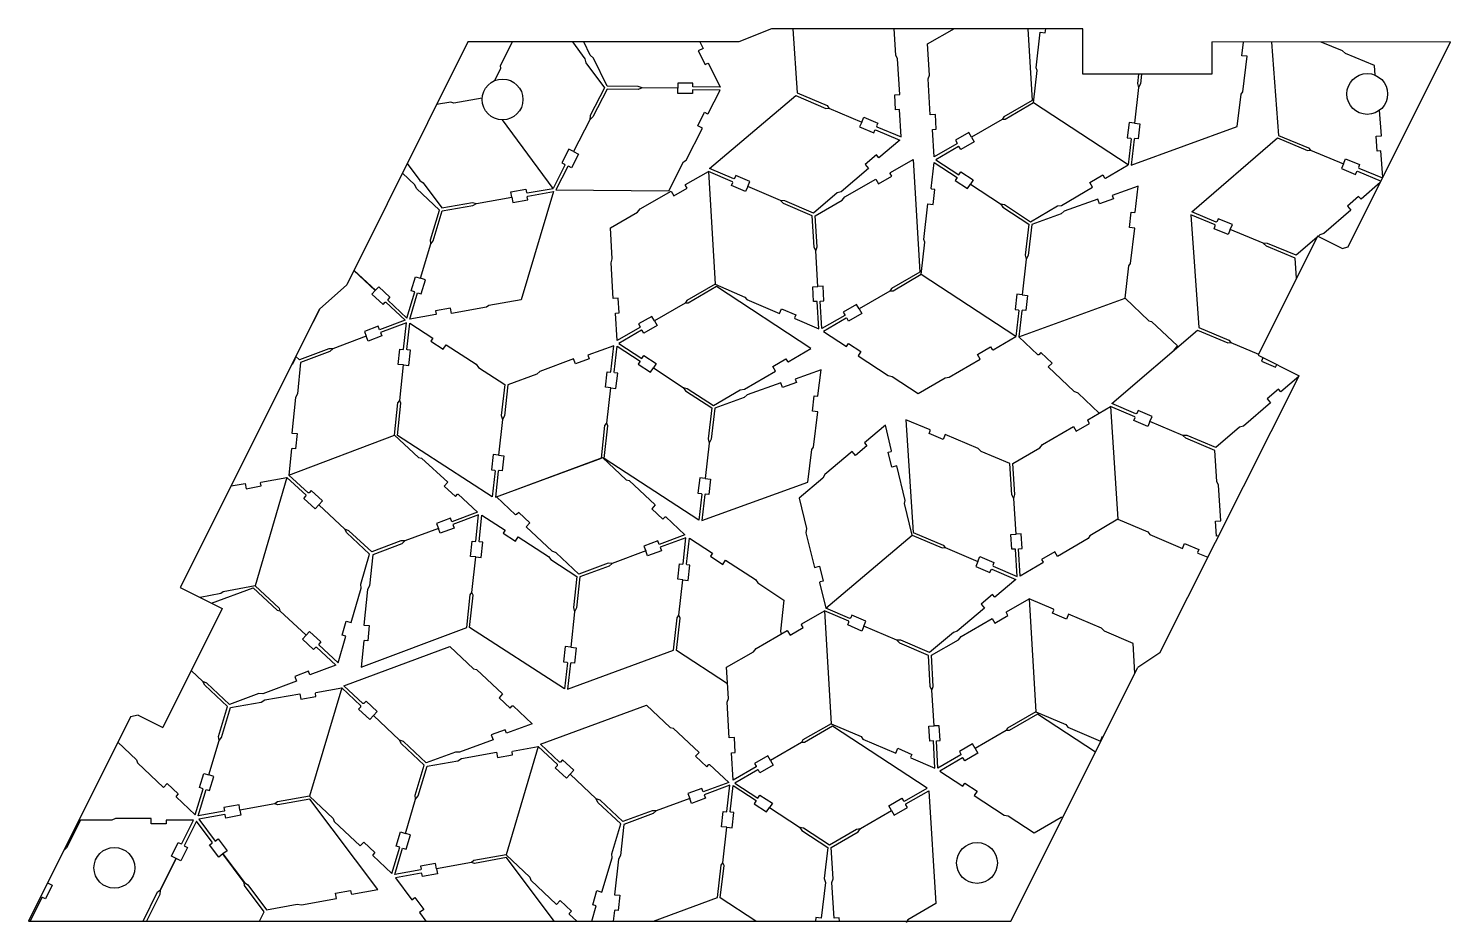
# Model space of a CAD drawing. Extents: x 0 to 87.2, y -0.1 to 54.7.
import ezdxf

# ---------------------------------------------------------------- set-up
doc = ezdxf.new("R2010")
doc.units = 0
doc.header["$MEASUREMENT"] = 0
doc.layers.get('0').update_dxf_attribs({"linetype": 'CONTINUOUS'})
for name, color, linetype in [('20', 7, 'CONTINUOUS'), ('22', 253, 'CONTINUOUS'), ('46', 140, 'CONTINUOUS')]:
    doc.layers.add(name, color=color, linetype=linetype)

msp = doc.modelspace()

# ---------------------------------------------------------------- linework, layer by layer
at = {"linetype": 'Continuous'}
msp.add_line((0.025, 0.025), (7.315, 0.025), dxfattribs=at)
msp.add_lwpolyline([(0.016, 0.023), (7.315, 0.025)], dxfattribs=at)
at = {"layer": '20'}
for p, q in [((45.575, 54.7), (43.575, 53.9)), ((64.658, 54.7), (45.575, 54.7)), ((64.658, 51.925), (64.658, 54.7)), ((26.95, 53.9), (19.525, 39.025)), ((43.575, 53.9), (26.95, 53.9)), ((87.2, 53.9), (72.567, 53.898)), ((72.567, 53.9), (72.567, 53.7)), ((72.567, 53.7), (72.567, 51.925)), ((80.925, 41.35), (87.2, 53.9)), ((72.567, 51.925), (64.658, 51.925)), ((79.05, 42), (75.4, 34.7)), ((80.55, 41.25), (79.05, 42)), ((80.55, 41.25), (80.925, 41.35)), ((19.525, 39.025), (17.85, 37.525)), ((17.85, 37.525), (9.325, 20.475)), ((75.4, 34.7), (77.925, 33.45)), ((69.375, 16.475), (77.925, 33.45)), ((9.325, 20.475), (11.9, 19.175)), ((11.9, 19.175), (8.25, 11.9)), ((69.375, 16.475), (68.025, 15.575)), ((60.25, 0.025), (68.025, 15.575)), ((6.275, 12.55), (0.025, 0.025)), ((6.75, 12.65), (6.275, 12.55)), ((6.75, 12.65), (8.25, 11.9)), ((0.025, 0.025), (60.25, 0.025))]:
    msp.add_line(p, q, dxfattribs=at)
for points in [[(46.882, 54.7), (47.134, 50.777), (48.976, 50), (49.09, 49.851), (51.101, 48.996), (51.226, 49.295), (52.09, 48.93), (52.015, 48.752), (52.03, 48.71), (53.516, 48.082), (53.408, 49.761), (53.181, 49.747), (53.123, 50.655), (53.441, 50.675), (53.3, 52.865), (53.194, 53.089), (53.09, 54.7)], [(61.288, 54.7), (61.544, 50.316), (59.811, 49.319), (59.717, 49.158), (57.826, 48.062), (57.665, 48.344), (56.852, 47.876), (56.948, 47.709), (56.939, 47.665), (55.54, 46.86), (55.442, 48.54), (55.669, 48.553), (55.616, 49.461), (55.297, 49.443), (55.169, 51.634), (55.247, 51.868), (55.136, 53.777), (56.794, 54.729)], [(68.072, 51.925), (68.005, 51.356), (68.072, 51.107), (67.819, 48.929), (67.49, 48.966), (67.383, 48.036), (67.574, 48.014), (67.614, 47.974), (67.427, 46.376), (61.631, 50.167), (61.861, 52.153), (61.788, 52.324), (62.034, 54.496), (62.355, 54.457), (62.384, 54.7)], [(28.59, 51.527), (28.972, 52.277), (28.963, 52.463), (29.691, 53.9)], [(33.366, 53.9), (34.126, 52.871), (34.188, 52.631), (35.323, 51.093), (34.454, 49.39), (34.429, 49.133), (33.434, 47.18), (33.138, 47.329), (32.714, 46.495), (32.885, 46.407), (32.909, 46.356), (32.176, 44.923), (29.073, 49.128)], [(41.173, 53.9), (41.372, 53.497), (41.081, 53.356), (41.494, 52.513), (41.667, 52.598), (41.71, 52.586), (42.421, 51.137), (40.738, 51.151), (40.74, 51.378), (39.83, 51.385), (39.828, 51.066), (37.633, 51.083), (37.404, 51.177), (35.492, 51.191), (34.651, 52.909), (34.46, 53.083), (34.06, 53.9)], [(68.262, 51.925), (68.194, 51.335), (68.072, 51.107), (67.819, 48.929), (68.149, 48.89), (68.039, 47.96), (67.848, 47.982), (67.8, 47.953), (67.616, 46.354), (74.127, 48.716), (74.357, 50.702), (74.468, 50.852), (74.726, 53.023), (74.404, 53.059), (74.502, 53.898)], [(76.214, 53.898), (76.65, 48.177), (78.501, 47.421), (78.616, 47.274), (80.637, 46.442), (80.758, 46.743), (81.627, 46.388), (81.554, 46.209), (81.569, 46.167), (83.034, 45.569)], [(82.582, 51.865), (82.536, 52.466), (80.766, 53.188), (80.579, 53.366), (79.275, 53.899)], [(27.835, 50.456), (26.094, 50.153), (25.919, 50.217), (25.036, 50.066)], [(83.058, 45.617), (82.935, 47.235), (82.708, 47.218), (82.639, 48.125), (82.958, 48.149), (82.839, 49.712)], [(23.233, 46.453), (24.007, 45.404), (24.217, 45.274), (25.353, 43.736), (27.236, 44.064), (27.489, 44.012), (29.649, 44.387), (29.594, 44.714), (30.516, 44.873), (30.549, 44.683), (30.591, 44.646), (32.176, 44.923), (29.073, 49.128)], [(79.012, 41.925), (77.745, 40.827), (75.979, 41.561), (75.721, 41.565), (73.696, 42.406), (73.822, 42.713), (72.957, 43.071), (72.883, 42.892), (72.834, 42.865), (71.348, 43.484), (76.584, 48.017), (78.43, 47.251), (78.616, 47.274), (80.637, 46.442), (80.511, 46.143), (81.378, 45.784), (81.452, 45.962), (81.492, 45.981), (82.94, 45.38)], [(19.963, 39.903), (21.271, 38.665), (21.492, 38.902), (22.175, 38.258), (22.043, 38.118), (22.042, 38.073), (23.217, 36.967), (23.7, 38.579), (23.483, 38.644), (23.744, 39.515), (24.05, 39.424), (24.681, 41.526), (24.659, 41.772), (25.209, 43.603), (23.816, 44.913), (23.706, 45.147), (22.941, 45.868)], [(82.892, 45.284), (81.71, 44.261), (81.562, 44.433), (80.874, 43.837), (81.083, 43.596), (79.424, 42.16), (79.19, 42.078), (79.081, 41.984)], [(77.76, 39.419), (77.673, 40.654), (75.906, 41.385), (75.721, 41.565), (73.696, 42.406), (73.568, 42.1), (72.704, 42.46), (72.778, 42.638), (72.762, 42.692), (71.275, 43.308), (71.761, 36.399), (73.607, 35.633), (73.722, 35.485), (75.434, 34.768)], [(19.966, 39.908), (21.291, 38.687), (21.07, 38.45), (21.759, 37.812), (21.89, 37.954), (21.934, 37.958), (23.118, 36.861), (21.543, 36.269), (21.463, 36.481), (20.612, 36.161), (20.724, 35.863), (18.67, 35.09), (18.422, 35.095), (16.633, 34.422), (16.404, 34.634)], [(65.659, 31.155), (64.371, 32.378), (64.131, 32.475), (62.54, 33.984), (62.768, 34.225), (62.088, 34.868), (61.955, 34.728), (61.9, 34.721), (60.733, 35.829), (67.243, 38.192), (68.694, 36.816), (68.875, 36.771), (70.465, 35.272), (70.241, 35.038), (70.264, 35.016)], [(77.896, 33.393), (76.798, 32.454), (76.651, 32.626), (75.96, 32.035), (76.167, 31.792), (74.5, 30.366), (74.265, 30.286), (72.813, 29.043), (71.052, 29.787), (70.793, 29.793), (68.774, 30.646), (68.901, 30.952), (68.039, 31.315), (67.964, 31.137), (67.915, 31.11), (66.432, 31.737), (71.694, 36.24), (73.536, 35.463), (73.722, 35.485), (75.434, 34.768)], [(75.7, 34.552), (75.611, 34.343), (76.475, 33.978), (76.542, 34.135)], [(72.978, 23.628), (72.85, 23.62), (72.792, 24.528), (73.11, 24.548), (72.969, 26.738), (72.863, 26.962), (72.74, 28.87), (70.978, 29.612), (70.793, 29.793), (68.774, 30.646), (68.643, 30.341), (67.782, 30.706), (67.857, 30.883), (67.842, 30.937), (66.358, 31.562), (66.803, 24.65), (68.645, 23.873), (68.758, 23.725), (70.769, 22.869), (70.894, 23.168), (71.759, 22.803), (71.684, 22.625), (71.698, 22.583), (72.319, 22.321)], [(12.435, 26.696), (13.295, 26.852), (13.355, 26.526), (14.276, 26.695), (14.242, 26.885), (14.268, 26.934), (15.852, 27.221), (13.914, 20.572), (11.947, 20.214), (11.804, 20.094), (10.543, 19.86)], [(42.878, 14.561), (39.739, 16.614), (39.969, 18.6), (39.896, 18.772), (40.141, 20.944), (40.463, 20.905), (40.571, 21.838), (40.38, 21.86), (40.35, 21.893), (40.536, 23.496), (41.944, 22.575), (41.82, 22.385), (42.581, 21.887), (42.756, 22.154), (44.593, 20.953), (44.735, 20.75), (46.335, 19.703), (46.113, 17.804), (46.163, 17.617)], [(11.248, 19.504), (13.796, 20.445), (15.255, 19.078), (15.436, 19.035), (17.035, 17.544), (16.812, 17.309), (17.497, 16.667), (17.629, 16.808), (17.674, 16.812), (18.851, 15.708), (17.272, 15.125), (17.194, 15.338), (16.34, 15.023), (16.451, 14.723), (14.392, 13.963), (14.145, 13.969), (12.351, 13.307), (10.958, 14.615), (10.717, 14.71), (9.998, 15.384)], [(67.848, 15.222), (67.742, 17.042), (65.984, 17.794), (65.801, 17.976), (63.786, 18.841), (63.654, 18.536), (62.795, 18.907), (62.871, 19.084), (62.856, 19.138), (61.376, 19.771), (61.78, 12.857), (63.618, 12.069), (63.73, 11.92), (65.736, 11.052), (65.863, 11.35), (65.904, 11.333)], [(5.494, 10.985), (6.65, 9.901), (6.705, 9.723), (8.295, 8.223), (8.516, 8.46), (9.201, 7.818), (9.069, 7.678), (9.068, 7.633), (10.245, 6.529), (10.725, 8.142), (10.508, 8.207), (10.767, 9.079), (11.073, 8.987), (11.7, 11.091), (11.677, 11.337), (12.223, 13.17), (10.827, 14.476), (10.717, 14.71), (9.998, 15.384)], [(65.427, 10.379), (61.867, 12.708), (60.14, 11.701), (59.953, 11.699), (58.062, 10.603), (58.226, 10.324), (57.415, 9.851), (57.318, 10.018), (57.276, 10.032), (55.882, 9.219), (57.29, 8.298), (57.414, 8.488), (58.176, 7.99), (58.001, 7.723), (59.838, 6.522), (60.08, 6.473), (61.68, 5.427), (63.331, 6.391), (63.441, 6.408)], [(34.549, 0.023), (34.829, 0.961), (34.611, 1.026), (34.871, 1.898), (35.177, 1.807), (35.803, 3.91), (35.781, 4.157), (36.327, 5.989), (34.931, 7.296), (34.821, 7.529), (33.221, 9.029), (32.994, 8.788), (32.312, 9.429), (32.444, 9.57), (32.448, 9.625), (31.273, 10.725), (29.296, 4.088), (30.754, 2.72), (30.809, 2.542), (32.399, 1.042), (32.62, 1.279), (33.304, 0.637), (33.173, 0.497), (33.171, 0.452), (33.629, 0.023)], [(38.344, 0.023), (42.258, 1.469), (42.477, 3.456), (42.587, 3.607), (42.833, 5.779), (42.511, 5.813), (42.613, 6.746), (42.805, 6.725), (42.841, 6.751), (43.018, 8.355), (41.44, 7.771), (41.518, 7.559), (40.665, 7.243), (40.555, 7.543), (38.496, 6.782), (38.312, 6.616), (36.519, 5.953), (36.311, 4.053), (36.19, 3.824), (35.95, 1.645), (36.28, 1.608), (36.176, 0.677), (35.984, 0.698), (35.937, 0.669), (35.866, 0.023)], [(44.612, 0.023), (42.43, 1.45), (42.66, 3.436), (42.587, 3.607), (42.833, 5.779), (43.154, 5.741), (43.263, 6.673), (43.071, 6.695), (43.041, 6.728), (43.227, 8.331), (44.635, 7.41), (44.511, 7.22), (45.272, 6.722), (45.447, 6.989), (47.284, 5.788), (47.426, 5.585), (49.026, 4.539), (48.804, 2.64), (48.871, 2.39), (48.618, 0.212), (48.289, 0.249), (48.263, 0.023)], [(49.739, 0.023), (49.726, 0.218), (49.408, 0.197), (49.267, 2.387), (49.344, 2.623), (49.221, 4.53), (50.873, 5.492), (51.033, 5.696), (52.927, 6.8), (53.095, 6.514), (53.903, 6.987), (53.806, 7.153), (53.814, 7.209), (55.205, 8.018), (55.65, 1.107), (53.923, 0.1), (53.83, -0.062)], [(14.179, 0.023), (14.469, 0.604), (13.27, 2.203), (13.247, 2.388), (11.94, 4.141), (11.682, 3.945), (11.119, 4.696), (11.273, 4.812), (11.282, 4.855), (10.314, 6.146), (9.562, 4.641), (9.764, 4.54), (9.358, 3.726), (9.072, 3.869), (8.091, 1.906), (8.07, 1.659), (7.252, 0.023)], [(32.248, 0.023), (29.326, 3.918), (27.359, 3.56), (27.183, 3.622), (25.031, 3.237), (25.091, 2.919), (24.167, 2.751), (24.133, 2.94), (24.098, 2.968), (22.51, 2.679), (23.52, 1.333), (23.702, 1.469), (24.247, 0.742), (23.992, 0.55), (24.388, 0.023)]]:
    msp.add_lwpolyline(points, dxfattribs=at)
for points in [[(40.735, 50.739), (39.825, 50.747), (39.828, 51.066), (37.633, 51.083), (37.402, 50.993), (35.491, 51.007), (34.623, 49.304), (34.429, 49.133), (33.434, 47.18), (33.729, 47.028), (33.302, 46.194), (33.131, 46.282), (33.076, 46.271), (32.346, 44.836), (39.272, 44.782), (40.18, 46.563), (40.336, 46.666), (41.334, 48.61), (41.045, 48.756), (41.471, 49.592), (41.643, 49.505), (41.686, 49.516), (42.419, 50.953), (40.736, 50.966)], [(52.002, 46.975), (51.308, 46.388), (51.514, 46.144), (49.838, 44.727), (49.603, 44.649), (48.143, 43.415), (46.386, 44.17), (46.128, 44.177), (44.113, 45.041), (44.243, 45.347), (43.382, 45.714), (43.306, 45.537), (43.257, 45.511), (41.778, 46.147), (47.067, 50.618), (48.904, 49.83), (49.09, 49.851), (51.101, 48.996), (50.972, 48.698), (51.834, 48.328), (51.91, 48.506), (51.951, 48.525), (53.434, 47.888), (52.149, 46.802)], [(57.178, 45.947), (57.94, 45.449), (57.765, 45.182), (59.602, 43.981), (59.844, 43.932), (61.444, 42.885), (63.095, 43.85), (63.351, 43.888), (65.245, 44.993), (65.079, 45.28), (65.888, 45.75), (65.985, 45.584), (66.037, 45.564), (67.427, 46.376), (61.631, 50.167), (59.904, 49.159), (59.717, 49.158), (57.826, 48.062), (57.99, 47.783), (57.179, 47.31), (57.082, 47.477), (57.04, 47.491), (55.646, 46.678), (57.054, 45.757)], [(48.785, 38.029), (48.732, 38.937), (48.414, 38.919), (48.286, 41.109), (48.364, 41.344), (48.253, 43.253), (49.91, 44.205), (50.071, 44.408), (51.972, 45.501), (52.138, 45.214), (52.949, 45.682), (52.853, 45.849), (52.861, 45.904), (54.257, 46.706), (54.661, 39.792), (52.928, 38.795), (52.834, 38.634), (50.942, 37.538), (50.782, 37.82), (49.968, 37.352), (50.065, 37.184), (50.056, 37.141), (48.657, 36.336), (48.559, 38.016)], [(56.829, 45.413), (57.59, 44.915), (57.765, 45.182), (59.602, 43.981), (59.744, 43.778), (61.344, 42.731), (61.122, 40.832), (61.189, 40.583), (60.936, 38.405), (60.606, 38.442), (60.5, 37.512), (60.691, 37.49), (60.731, 37.45), (60.544, 35.851), (54.748, 39.642), (54.978, 41.628), (54.905, 41.8), (55.15, 43.972), (55.472, 43.933), (55.58, 44.866), (55.389, 44.888), (55.359, 44.921), (55.545, 46.524), (56.953, 45.603)], [(36.232, 37.295), (36.179, 38.203), (35.86, 38.185), (35.732, 40.375), (35.81, 40.61), (35.699, 42.519), (37.357, 43.471), (37.518, 43.674), (39.418, 44.767), (39.584, 44.48), (40.395, 44.948), (40.299, 45.115), (40.307, 45.17), (41.703, 45.972), (42.107, 39.058), (40.374, 38.061), (40.28, 37.9), (38.389, 36.804), (38.228, 37.086), (37.415, 36.618), (37.511, 36.45), (37.502, 36.407), (36.103, 35.602), (36.005, 37.282)], [(48.148, 37.992), (48.095, 38.9), (48.414, 38.919), (48.286, 41.109), (48.18, 41.334), (48.069, 43.242), (46.311, 43.995), (46.128, 44.177), (44.113, 45.041), (43.981, 44.737), (43.122, 45.107), (43.198, 45.284), (43.183, 45.338), (41.703, 45.972), (42.107, 39.058), (43.945, 38.269), (44.057, 38.12), (46.063, 37.253), (46.19, 37.551), (47.052, 37.181), (46.976, 37.004), (46.99, 36.961), (48.473, 36.325), (48.375, 38.005)], [(24.094, 38.461), (24.356, 39.332), (24.05, 39.424), (24.681, 41.526), (24.835, 41.719), (25.385, 43.551), (27.269, 43.877), (27.489, 44.012), (29.649, 44.387), (29.707, 44.06), (30.629, 44.222), (30.596, 44.412), (30.623, 44.461), (32.209, 44.735), (30.218, 38.102), (28.248, 37.759), (28.104, 37.64), (25.952, 37.26), (25.898, 37.579), (24.973, 37.419), (25.006, 37.229), (24.983, 37.191), (23.393, 36.914), (23.877, 38.526)], [(66.539, 44.286), (65.684, 43.975), (65.575, 44.275), (63.512, 43.527), (63.327, 43.362), (61.53, 42.71), (61.311, 40.81), (61.189, 40.583), (60.936, 38.405), (61.265, 38.365), (61.156, 37.436), (60.965, 37.458), (60.917, 37.429), (60.733, 35.829), (67.243, 38.192), (67.474, 40.178), (67.584, 40.328), (67.843, 42.499), (67.521, 42.535), (67.629, 43.467), (67.821, 43.445), (67.857, 43.47), (68.043, 45.073), (66.462, 44.499)], [(50.295, 35.423), (51.056, 34.925), (50.882, 34.658), (52.718, 33.457), (52.961, 33.408), (54.561, 32.361), (56.212, 33.325), (56.468, 33.364), (58.361, 34.469), (58.195, 34.756), (59.005, 35.226), (59.102, 35.06), (59.154, 35.039), (60.544, 35.851), (54.748, 39.642), (53.02, 38.635), (52.834, 38.634), (50.942, 37.538), (51.107, 37.259), (50.296, 36.786), (50.199, 36.953), (50.156, 36.967), (48.762, 36.154), (50.171, 35.233)], [(37.741, 34.689), (38.502, 34.191), (38.328, 33.924), (40.164, 32.723), (40.407, 32.674), (42.007, 31.627), (43.658, 32.591), (43.914, 32.63), (45.808, 33.735), (45.642, 34.022), (46.451, 34.492), (46.548, 34.326), (46.6, 34.305), (47.99, 35.117), (42.194, 38.908), (40.467, 37.901), (40.28, 37.9), (38.389, 36.804), (38.553, 36.525), (37.742, 36.052), (37.645, 36.219), (37.603, 36.233), (36.209, 35.42), (37.617, 34.499)], [(21.688, 35.884), (20.836, 35.564), (20.724, 35.863), (18.67, 35.09), (18.487, 34.923), (16.698, 34.249), (16.501, 32.348), (16.381, 32.118), (16.154, 29.938), (16.484, 29.902), (16.386, 28.972), (16.194, 28.992), (16.147, 28.962), (15.981, 27.36), (22.464, 29.799), (22.671, 31.788), (22.78, 31.939), (23.012, 34.113), (22.69, 34.145), (22.787, 35.078), (22.979, 35.058), (23.015, 35.084), (23.183, 36.689), (21.608, 36.096)], [(24.683, 35.563), (25.447, 35.07), (25.62, 35.338), (27.463, 34.148), (27.607, 33.945), (29.213, 32.908), (29.002, 31.008), (29.071, 30.759), (28.831, 28.58), (28.501, 28.615), (28.4, 27.684), (28.591, 27.663), (28.631, 27.624), (28.453, 26.024), (22.635, 29.781), (22.854, 31.768), (22.78, 31.939), (23.012, 34.113), (23.334, 34.076), (23.437, 35.009), (23.245, 35.03), (23.215, 35.063), (23.392, 36.667), (24.806, 35.754)], [(34.399, 34.493), (33.546, 34.178), (33.435, 34.477), (31.377, 33.717), (31.193, 33.551), (29.399, 32.888), (29.191, 30.987), (29.071, 30.759), (28.831, 28.58), (29.16, 28.542), (29.056, 27.612), (28.865, 27.633), (28.817, 27.603), (28.643, 26.003), (35.139, 28.404), (35.358, 30.391), (35.468, 30.542), (35.713, 32.714), (35.391, 32.748), (35.494, 33.681), (35.686, 33.66), (35.722, 33.686), (35.899, 35.289), (34.32, 34.706)], [(37.392, 34.155), (38.153, 33.657), (38.328, 33.924), (40.164, 32.723), (40.307, 32.52), (41.907, 31.473), (41.685, 29.574), (41.752, 29.324), (41.499, 27.147), (41.169, 27.184), (41.063, 26.254), (41.254, 26.232), (41.294, 26.192), (41.107, 24.593), (35.31, 28.384), (35.541, 30.37), (35.468, 30.542), (35.713, 32.714), (36.035, 32.675), (36.143, 33.607), (35.952, 33.63), (35.922, 33.663), (36.108, 35.266), (37.516, 34.345)], [(47.102, 33.027), (46.247, 32.717), (46.138, 33.017), (44.075, 32.269), (43.89, 32.104), (42.093, 31.452), (41.874, 29.552), (41.752, 29.324), (41.499, 27.147), (41.828, 27.107), (41.719, 26.178), (41.527, 26.2), (41.48, 26.171), (41.296, 24.571), (47.806, 26.934), (48.037, 28.92), (48.147, 29.07), (48.406, 31.24), (48.084, 31.276), (48.192, 32.209), (48.384, 32.187), (48.42, 32.212), (48.606, 33.815), (47.025, 33.241)], [(60.938, 22.853), (60.879, 23.761), (60.561, 23.74), (60.42, 25.931), (60.497, 26.166), (60.374, 28.074), (62.026, 29.036), (62.186, 29.239), (64.08, 30.344), (64.248, 30.058), (65.056, 30.53), (64.959, 30.697), (64.967, 30.752), (66.358, 31.562), (66.803, 24.65), (65.076, 23.643), (64.982, 23.482), (63.098, 22.375), (62.935, 22.655), (62.125, 22.183), (62.222, 22.016), (62.213, 21.972), (60.819, 21.159), (60.711, 22.839)], [(60.301, 22.812), (60.242, 23.72), (60.561, 23.74), (60.42, 25.931), (60.313, 26.154), (60.19, 28.062), (58.428, 28.804), (58.244, 28.985), (56.224, 29.838), (56.094, 29.533), (55.232, 29.898), (55.307, 30.076), (55.292, 30.129), (53.809, 30.754), (54.254, 23.842), (56.096, 23.065), (56.209, 22.917), (58.22, 22.061), (58.345, 22.36), (59.21, 21.995), (59.135, 21.817), (59.149, 21.775), (60.636, 21.148), (60.527, 22.827)], [(25.891, 24.712), (25.04, 24.391), (25.152, 24.093), (23.098, 23.32), (22.85, 23.325), (21.061, 22.652), (19.659, 23.952), (19.418, 24.046), (17.81, 25.536), (18.035, 25.78), (17.347, 26.415), (17.216, 26.274), (17.161, 26.265), (15.981, 27.36), (22.464, 29.799), (23.93, 28.44), (24.112, 28.398), (25.72, 26.917), (25.498, 26.68), (26.187, 26.042), (26.318, 26.184), (26.362, 26.188), (27.546, 25.092), (25.971, 24.499)], [(51.414, 29.156), (50.72, 28.569), (50.513, 28.812), (48.838, 27.395), (48.721, 27.177), (47.261, 25.942), (47.714, 24.085), (47.678, 23.829), (48.196, 21.698), (48.518, 21.775), (48.738, 20.865), (48.551, 20.82), (48.516, 20.776), (48.897, 19.212), (54.186, 23.684), (53.714, 25.627), (53.766, 25.806), (53.256, 27.931), (52.942, 27.854), (52.72, 28.766), (52.908, 28.811), (52.933, 28.848), (52.552, 30.416), (51.268, 29.329)], [(38.606, 23.322), (37.753, 23.007), (37.863, 22.707), (35.805, 21.947), (35.557, 21.953), (33.764, 21.291), (32.37, 22.599), (32.129, 22.694), (30.53, 24.194), (30.756, 24.437), (30.072, 25.076), (29.941, 24.935), (29.885, 24.927), (28.712, 26.029), (35.208, 28.43), (36.667, 27.062), (36.848, 27.019), (38.447, 25.528), (38.225, 25.293), (38.91, 24.651), (39.041, 24.792), (39.086, 24.796), (40.263, 23.692), (38.685, 23.109)], [(19.247, 17.541), (19.502, 18.415), (19.808, 18.325), (20.422, 20.432), (20.398, 20.679), (20.933, 22.514), (19.53, 23.813), (19.418, 24.046), (17.81, 25.536), (17.584, 25.293), (16.898, 25.93), (17.029, 26.072), (17.034, 26.128), (15.852, 27.221), (13.914, 20.572), (15.38, 19.213), (15.436, 19.035), (17.035, 17.544), (17.254, 17.783), (17.943, 17.145), (17.812, 17.004), (17.811, 16.959), (18.994, 15.862), (19.465, 17.478)], [(26.116, 24.114), (25.264, 23.794), (25.152, 24.093), (23.098, 23.32), (22.915, 23.153), (21.126, 22.48), (20.929, 20.578), (20.809, 20.349), (20.582, 18.168), (20.912, 18.133), (20.814, 17.202), (20.622, 17.222), (20.575, 17.192), (20.409, 15.59), (26.892, 18.029), (27.099, 20.018), (27.208, 20.169), (27.441, 22.343), (27.118, 22.375), (27.215, 23.309), (27.407, 23.289), (27.444, 23.314), (27.611, 24.919), (26.036, 24.327)], [(29.111, 23.793), (29.875, 23.3), (30.048, 23.568), (31.892, 22.378), (32.035, 22.176), (33.641, 21.139), (33.43, 19.238), (33.499, 18.989), (33.259, 16.81), (32.929, 16.845), (32.828, 15.914), (33.019, 15.893), (33.059, 15.854), (32.882, 14.254), (27.063, 18.011), (27.282, 19.998), (27.208, 20.169), (27.441, 22.343), (27.762, 22.306), (27.865, 23.239), (27.674, 23.26), (27.644, 23.293), (27.82, 24.897), (29.234, 23.984)], [(59.121, 20.041), (58.427, 19.453), (58.633, 19.21), (56.957, 17.793), (56.722, 17.715), (55.262, 16.48), (53.506, 17.235), (53.247, 17.242), (51.233, 18.107), (51.362, 18.412), (50.501, 18.78), (50.425, 18.603), (50.376, 18.576), (48.897, 19.212), (54.186, 23.684), (56.023, 22.896), (56.209, 22.917), (58.22, 22.061), (58.091, 21.764), (58.954, 21.394), (59.03, 21.571), (59.07, 21.59), (60.553, 20.954), (59.268, 19.868)], [(38.827, 22.723), (37.974, 22.408), (37.863, 22.707), (35.805, 21.947), (35.621, 21.781), (33.828, 21.118), (33.62, 19.217), (33.499, 18.989), (33.259, 16.81), (33.588, 16.772), (33.485, 15.842), (33.293, 15.863), (33.246, 15.833), (33.071, 14.233), (39.567, 16.634), (39.786, 18.621), (39.896, 18.772), (40.141, 20.944), (39.819, 20.978), (39.922, 21.911), (40.114, 21.89), (40.15, 21.916), (40.327, 23.52), (38.748, 22.936)], [(55.905, 11.095), (55.852, 12.003), (55.533, 11.984), (55.405, 14.175), (55.483, 14.41), (55.372, 16.318), (57.03, 17.271), (57.191, 17.473), (59.091, 18.566), (59.257, 18.279), (60.068, 18.747), (59.972, 18.914), (59.98, 18.969), (61.376, 19.771), (61.78, 12.857), (60.047, 11.86), (59.953, 11.699), (58.062, 10.603), (57.901, 10.885), (57.088, 10.417), (57.184, 10.25), (57.175, 10.206), (55.776, 9.401), (55.678, 11.081)], [(43.351, 10.361), (43.298, 11.269), (42.979, 11.25), (42.851, 13.441), (42.93, 13.676), (42.818, 15.584), (44.476, 16.537), (44.637, 16.739), (46.537, 17.832), (46.704, 17.545), (47.514, 18.013), (47.418, 18.18), (47.426, 18.235), (48.822, 19.037), (49.227, 12.123), (47.494, 11.126), (47.399, 10.965), (45.508, 9.869), (45.348, 10.151), (44.534, 9.683), (44.63, 9.516), (44.621, 9.472), (43.222, 8.667), (43.124, 10.347)], [(55.268, 11.057), (55.215, 11.965), (55.533, 11.984), (55.405, 14.175), (55.3, 14.399), (55.188, 16.308), (53.431, 17.06), (53.247, 17.242), (51.233, 18.107), (51.101, 17.802), (50.241, 18.173), (50.317, 18.35), (50.302, 18.404), (48.822, 19.037), (49.227, 12.123), (51.064, 11.335), (51.176, 11.186), (53.183, 10.318), (53.309, 10.616), (54.172, 10.246), (54.096, 10.069), (54.11, 10.027), (55.593, 9.391), (55.494, 11.071)], [(29.245, 11.748), (28.392, 11.432), (28.503, 11.133), (26.444, 10.372), (26.197, 10.379), (24.403, 9.716), (23.009, 11.025), (22.769, 11.12), (21.17, 12.619), (21.396, 12.862), (20.712, 13.501), (20.58, 13.361), (20.525, 13.353), (19.351, 14.454), (25.848, 16.855), (27.306, 15.488), (27.488, 15.444), (29.087, 13.954), (28.864, 13.719), (29.549, 13.077), (29.681, 13.217), (29.725, 13.221), (30.902, 12.118), (29.324, 11.535)], [(11.119, 8.025), (11.379, 8.896), (11.073, 8.987), (11.7, 11.091), (11.854, 11.285), (12.399, 13.117), (14.283, 13.447), (14.503, 13.582), (16.662, 13.962), (16.721, 13.636), (17.642, 13.799), (17.609, 13.989), (17.636, 14.038), (19.221, 14.316), (17.244, 7.678), (15.275, 7.332), (15.131, 7.212), (12.98, 6.828), (12.925, 7.147), (12, 6.984), (12.034, 6.794), (12.01, 6.756), (10.421, 6.477), (10.902, 8.089)], [(22.559, 4.616), (22.819, 5.488), (23.125, 5.397), (23.751, 7.5), (23.729, 7.747), (24.275, 9.579), (22.879, 10.886), (22.769, 11.12), (21.17, 12.619), (20.942, 12.378), (20.26, 13.019), (20.392, 13.16), (20.396, 13.216), (19.221, 14.316), (17.244, 7.678), (18.702, 6.311), (18.757, 6.132), (20.347, 4.633), (20.568, 4.87), (21.253, 4.228), (21.121, 4.087), (21.119, 4.043), (22.297, 2.939), (22.777, 4.552)], [(41.297, 8.157), (40.444, 7.842), (40.555, 7.543), (38.496, 6.782), (38.248, 6.789), (36.455, 6.126), (35.061, 7.434), (34.821, 7.529), (33.221, 9.029), (33.447, 9.272), (32.764, 9.911), (32.632, 9.77), (32.577, 9.762), (31.403, 10.864), (37.9, 13.265), (39.358, 11.897), (39.54, 11.854), (41.139, 10.364), (40.916, 10.128), (41.601, 9.486), (41.733, 9.627), (41.777, 9.631), (42.954, 8.527), (41.376, 7.944)], [(44.861, 7.754), (45.622, 7.256), (45.447, 6.989), (47.284, 5.788), (47.527, 5.739), (49.127, 4.693), (50.778, 5.657), (51.033, 5.696), (52.927, 6.8), (52.761, 7.087), (53.57, 7.558), (53.667, 7.391), (53.719, 7.371), (55.109, 8.183), (49.313, 11.974), (47.586, 10.967), (47.399, 10.965), (45.508, 9.869), (45.672, 9.59), (44.861, 9.117), (44.764, 9.284), (44.722, 9.298), (43.328, 8.485), (44.736, 7.564)], [(23.171, 4.434), (23.431, 5.306), (23.125, 5.397), (23.751, 7.5), (23.905, 7.694), (24.451, 9.527), (26.334, 9.857), (26.555, 9.992), (28.714, 10.372), (28.772, 10.045), (29.694, 10.209), (29.661, 10.399), (29.687, 10.448), (31.273, 10.725), (29.296, 4.088), (27.326, 3.741), (27.183, 3.622), (25.031, 3.237), (24.976, 3.556), (24.052, 3.394), (24.086, 3.204), (24.062, 3.166), (22.473, 2.886), (22.954, 4.499)], [(11.65, 5.06), (12.196, 4.332), (11.94, 4.141), (13.257, 2.385), (13.469, 2.256), (14.616, 0.727), (16.497, 1.071), (16.751, 1.02), (18.907, 1.412), (18.849, 1.739), (19.77, 1.905), (19.805, 1.716), (19.847, 1.679), (21.43, 1.968), (17.274, 7.508), (15.307, 7.15), (15.131, 7.212), (12.98, 6.828), (13.039, 6.509), (12.115, 6.341), (12.081, 6.531), (12.046, 6.558), (10.458, 6.269), (11.468, 4.924)], [(8.456, 5.993), (7.547, 5.993), (7.547, 6.313), (5.352, 6.313), (5.122, 6.221), (3.21, 6.221), (2.356, 4.51), (2.164, 4.337), (1.183, 2.377), (1.479, 2.227), (1.06, 1.391), (0.887, 1.477), (0.833, 1.465), (0.114, 0.025), (7.04, 0.025), (7.934, 1.813), (8.089, 1.917), (9.072, 3.869), (8.782, 4.013), (9.202, 4.852), (9.374, 4.766), (9.417, 4.777), (10.139, 6.221), (8.456, 6.22)]]:
    msp.add_lwpolyline(points, close=True, dxfattribs=at)
for centre in [(29.082, 50.378), (82.093, 50.715), (5.284, 3.292), (58.169, 3.589)]:
    msp.add_circle(centre, 1.25, dxfattribs=at)
at = {"layer": '22'}
for p, q in [((17.872, 37.542), (17.469, 36.737)), ((16.365, 34.488), (16.186, 34.131)), ((11.088, 23.995), (10.909, 23.637))]:
    msp.add_line(p, q, dxfattribs=at)
at = {"layer": '46'}
msp.add_line((0.016, 0.023), (60.25, 0.023), dxfattribs=at)

doc.saveas('drawing.dxf')
